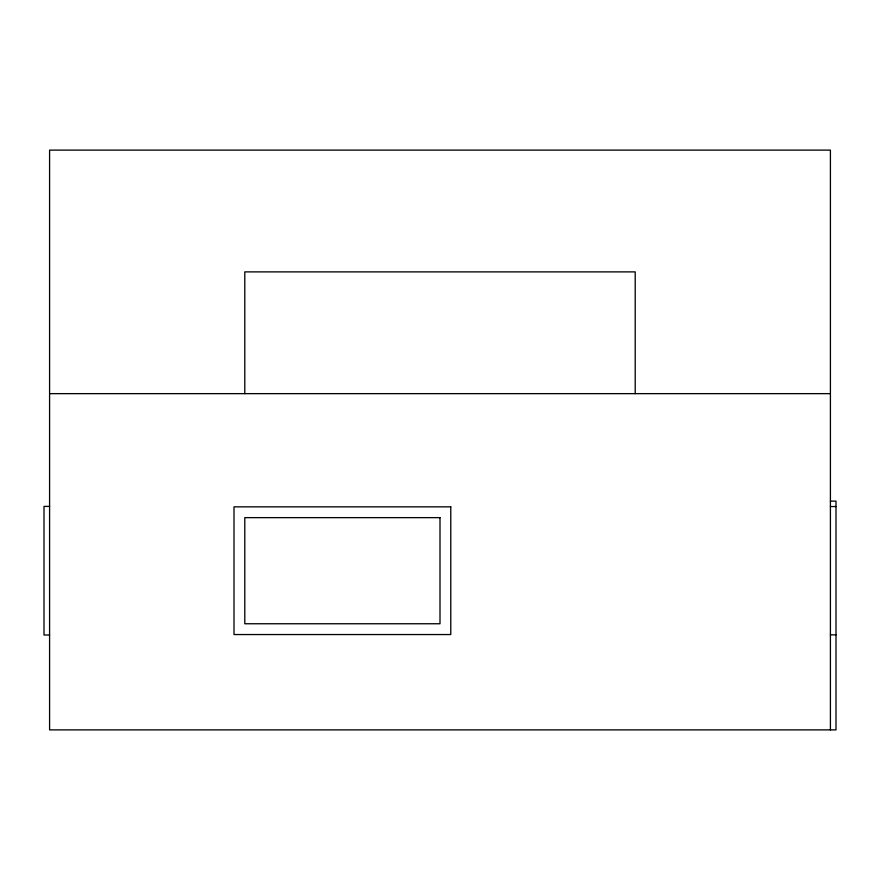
<?xml version="1.0" encoding="UTF-8"?>
<svg xmlns="http://www.w3.org/2000/svg" width="880" height="880" viewBox="0 0 880 880"><rect width="100%" height="100%" fill="white"/><g stroke="black" fill="none" stroke-linecap="round" stroke-linejoin="round"><path stroke-width="1.32" d="M49.588 393.646L830.412 393.646M830.412 501.116L836 501.116L836 729.883L49.588 729.883L49.588 150.117L830.412 150.117L830.412 729.883M49.588 506.396L44 506.396L44 634.997L49.588 634.997M830.412 506.55L836 506.55M830.412 634.843L836 634.843M635.206 393.646L635.206 271.887L244.794 271.887L244.794 393.646M450.78 506.847L234.003 506.847L234.003 634.546L450.78 634.546L450.78 506.847M440 517.638L244.794 517.638L244.794 623.755L440 623.755L440 517.638"/></g></svg>
